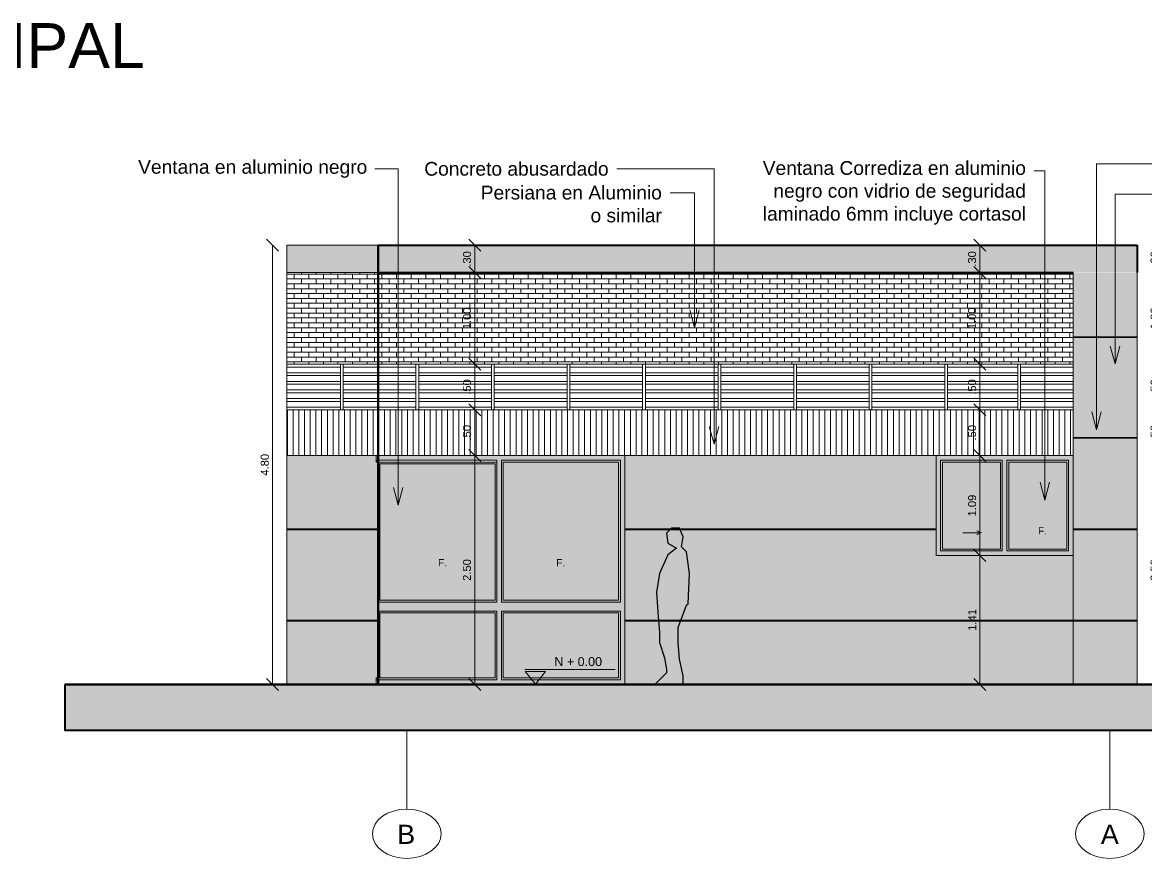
# Model space of a CAD drawing. Header units: metres. Extents: x 98211 to 98447, y 101204 to 101327.
# Drawn here: x 98428.15 to 98440.44, y 101306.6 to 101315.74 of the extents above; entities that cross this region are included whole.
import ezdxf
from ezdxf import colors
from ezdxf.entities.mleader import LeaderData, LeaderLine
from ezdxf.enums import TextEntityAlignment as Align
from ezdxf.math import Vec2, Vec3

# ---------------------------------------------------------------- set-up
doc = ezdxf.new("R2010")
doc.units = ezdxf.units.M
doc.header["$LTSCALE"] = 8
doc.header["$MEASUREMENT"] = 0
doc.header["$PDMODE"] = 1
doc.linetypes.add('DASHDOTX2', pattern=[2, 1, -0.5, 0, -0.5])
doc.layers.get('0').update_dxf_attribs({"linetype": 'CONTINUOUS', "lineweight": 9})
doc.layers.get('DEFPOINTS').update_dxf_attribs({"linetype": 'CONTINUOUS'})
for name, color, linetype, lineweight in [('A-PLAN-ACHU1', 105, 'CONTINUOUS', 9), ('A-PUER', 36, 'CONTINUOUS', 13), ('A-VENT', 1, 'CONTINUOUS', 15), ('A_ACHURADADOS', 9, 'CONTINUOUS', 0), ('A_CARP-MAD', 46, 'CONTINUOUS', 18), ('A_EJES', 75, 'DASHDOTX2', 5), ('A_MURO-ACHU', 254, 'CONTINUOUS', 0), ('A_PLAN-1', 7, 'CONTINUOUS', 60), ('A_PLAN-3', 51, 'CONTINUOUS', 40), ('A_PLAN-5', 100, 'CONTINUOUS', 20), ('A_PLAN-8', 8, 'CONTINUOUS', 13), ('A_TEXT-DIM', 54, 'CONTINUOUS', 13), ('A_TEXT-IDEN', 5, 'CONTINUOUS', 18), ('A_TEXT-NIVL', 54, 'CONTINUOUS', 20), ('A_TEXT-NOTA', 53, 'CONTINUOUS', 20), ('A_TEXT-SIMB', 195, 'CONTINUOUS', 20), ('A_TEXT-TITL', 6, 'CONTINUOUS', 20), ('A_VENT', 124, 'CONTINUOUS', 18), ('A_ZONA INTERVENCIÓN', 10, 'CONTINUOUS', 60)]:
    doc.layers.add(name, color=color, linetype=linetype, lineweight=lineweight)
doc.layers.add('ALZADOS$0$personas', color=7, linetype='CONTINUOUS')
doc.layers.add('ALZADOS$0$tr-blanco', color=7, linetype='CONTINUOUS')
doc.styles.add('ARIAL', font='arial.ttf')
doc.styles.add('DIM', font='arial.ttf')
doc.dimstyles.new('BAN_REP_1-50-2', dxfattribs={"dimtxt": 0.0875, "dimasz": 0.1313, "dimexe": 0.15, "dimexo": 0.03, "dimgap": 0.04, "dimtad": 1, "dimzin": 4, "dimdsep": 46, "dimtxsty": 'ARIAL', "dimblk": 'OBLIQUE', "dimcen": 0.075, "dimse1": 1, "dimse2": 1, "dimclrd": 256, "dimclre": 256, "dimclrt": 256, "dimadec": 0, "dimazin": 0, "dimtfac": 1, "dimtix": 1, "dimtofl": 0, "dimtmove": 1, "dimatfit": 3, "dimldrblk": 'OPEN90', "dimfxl": 1, "dimtolj": 1, "dimtzin": 0, "dimlwd": -1, "dimlwe": -1, "dimarcsym": 0})

# ---------------------------------------------------------------- blocks, each defined once
blk = doc.blocks.new('EJE')
at = {"layer": 'A_TEXT-SIMB'}
blk.add_ellipse((0, 0), major_axis=(-0.625, 0), ratio=0.72, dxfattribs=at)
at = {"layer": 'A_TEXT-IDEN', "style": 'ARIAL'}
blk.add_attdef('EJE', text='', height=0.35, dxfattribs=at).set_placement((0, -0.184), align=Align.CENTER)
blk = doc.blocks.new('Ventana 03-2')
at = {"layer": 'A-PLAN-ACHU1'}
h = blk.add_hatch(color=256, dxfattribs=at)
h.dxf.hatch_style = 1
h.set_gradient(color1=(91, 91, 91), color2=(173, 173, 173), tint=1)
h.paths.add_polyline_path([(99437.005, 101761.285), (99437.005, 101759.735), (99438.305, 101759.735), (99438.305, 101761.285)])
h.paths.add_polyline_path([(99437.025, 101761.265), (99438.285, 101761.265), (99438.285, 101759.755), (99437.025, 101759.755)], flags=16)
h = blk.add_hatch(color=256, dxfattribs=at)
h.dxf.hatch_style = 1
h.set_gradient(color1=(91, 91, 91), color2=(173, 173, 173), tint=1)
h.paths.add_polyline_path([(99435.655, 101761.265), (99435.655, 101759.735), (99436.955, 101759.735), (99436.955, 101761.265)])
h.paths.add_polyline_path([(99435.675, 101761.245), (99436.935, 101761.245), (99436.935, 101759.755), (99435.675, 101759.755)], flags=16)
at = {"layer": 'A-PLAN-ACHU1', "true_color": 0x53c6c6, "transparency": 33554610}
h = blk.add_hatch(color=133, dxfattribs=at)
h.dxf.hatch_style = 1
h.set_gradient(color1=(158, 231, 255), tint=1)
h.paths.add_polyline_path([(99435.675, 101761.245), (99435.675, 101759.755), (99436.935, 101759.755), (99436.935, 101761.245)])
h = blk.add_hatch(color=133, dxfattribs=at)
h.dxf.hatch_style = 1
h.set_gradient(color1=(158, 231, 255), rotation=180, tint=1)
h.paths.add_polyline_path([(99438.285, 101761.265), (99437.025, 101761.265), (99437.025, 101759.755), (99438.285, 101759.755)])
at = {"layer": 'A-PLAN-ACHU1'}
h = blk.add_hatch(color=256, dxfattribs=at)
h.dxf.hatch_style = 1
h.set_gradient(color1=(91, 91, 91), color2=(173, 173, 173), tint=1)
h.paths.add_polyline_path([(99435.655, 101759.635), (99435.655, 101758.885), (99436.955, 101758.885), (99436.955, 101759.635)])
h.paths.add_polyline_path([(99435.675, 101759.615), (99436.935, 101759.615), (99436.935, 101758.905), (99435.675, 101758.905)], flags=16)
at = {"layer": 'A-PLAN-ACHU1', "true_color": 0x53c6c6, "transparency": 33554610}
h = blk.add_hatch(color=133, dxfattribs=at)
h.dxf.hatch_style = 1
h.set_gradient(color1=(158, 231, 255), tint=1)
h.paths.add_polyline_path([(99436.935, 101759.615), (99435.675, 101759.615), (99435.675, 101758.905), (99436.935, 101758.905)])
at = {"layer": 'A-PLAN-ACHU1'}
h = blk.add_hatch(color=256, dxfattribs=at)
h.dxf.hatch_style = 1
h.set_gradient(color1=(91, 91, 91), color2=(173, 173, 173), tint=1)
h.paths.add_polyline_path([(99437.005, 101759.635), (99437.005, 101758.885), (99438.305, 101758.885), (99438.305, 101759.635)])
h.paths.add_polyline_path([(99437.025, 101759.615), (99438.285, 101759.615), (99438.285, 101758.905), (99437.025, 101758.905)], flags=16)
at = {"layer": 'A-PLAN-ACHU1', "true_color": 0x53c6c6, "transparency": 33554610}
h = blk.add_hatch(color=133, dxfattribs=at)
h.dxf.hatch_style = 1
h.set_gradient(color1=(158, 231, 255), rotation=180, tint=1)
h.paths.add_polyline_path([(99437.025, 101759.615), (99437.025, 101758.905), (99438.285, 101758.905), (99438.285, 101759.615)])
at = {"layer": 'A-PUER', "transparency": 33554687}
h = blk.add_hatch(color=256, dxfattribs=at)
h.dxf.hatch_style = 1
h.set_gradient(color1=(91, 91, 91), color2=(214, 214, 214), rotation=199.8707, tint=1, name='CURVED')
h.paths.add_polyline_path([(99436.955, 101759.635), (99436.955, 101758.885), (99435.655, 101758.885), (99435.635, 101758.885), (99435.635, 101758.835), (99438.355, 101758.835), (99438.355, 101761.335), (99435.635, 101761.335), (99435.635, 101761.285), (99436.955, 101761.285), (99436.955, 101759.735), (99435.655, 101759.735), (99435.655, 101759.635)])
h.paths.add_polyline_path([(99437.005, 101759.635), (99438.305, 101759.635), (99438.305, 101758.885), (99437.005, 101758.885)], flags=16)
h.paths.add_polyline_path([(99437.005, 101759.735), (99437.005, 101761.285), (99438.305, 101761.285), (99438.305, 101759.735)], flags=16)
h.paths.add_polyline_path([(99437.025, 101759.615), (99438.285, 101759.615), (99438.285, 101758.905), (99437.025, 101758.905)], flags=0)
h.paths.add_polyline_path([(99437.025, 101759.755), (99437.025, 101761.265), (99438.285, 101761.265), (99438.285, 101759.755)], flags=0)
at = {"layer": 'A-VENT'}
for points in [[(99436.955, 101759.735), (99436.955, 101761.285)], [(99436.955, 101759.735), (99435.655, 101759.735), (99435.655, 101761.265), (99436.955, 101761.265)], [(99436.955, 101758.885), (99435.655, 101758.885), (99435.655, 101759.635), (99436.955, 101759.635)], [(99436.955, 101758.885), (99436.955, 101759.635)], [(99437.005, 101759.635), (99437.005, 101758.885)]]:
    blk.add_lwpolyline(points, dxfattribs=at)
for points in [[(99437.005, 101761.285), (99438.305, 101761.285), (99438.305, 101759.735), (99437.005, 101759.735)], [(99435.655, 101761.265), (99436.955, 101761.265), (99436.955, 101759.735), (99435.655, 101759.735)], [(99435.655, 101759.635), (99436.955, 101759.635), (99436.955, 101758.885), (99435.655, 101758.885)], [(99437.005, 101759.635), (99438.305, 101759.635), (99438.305, 101758.885), (99437.005, 101758.885)]]:
    blk.add_lwpolyline(points, close=True, dxfattribs=at)
at = {"layer": 'A_PLAN-8'}
for points in [[(99435.675, 101761.245), (99436.935, 101761.245), (99436.935, 101759.755), (99435.675, 101759.755)], [(99437.025, 101761.265), (99438.285, 101761.265), (99438.285, 101759.755), (99437.025, 101759.755)], [(99435.675, 101759.615), (99436.935, 101759.615), (99436.935, 101758.905), (99435.675, 101758.905)], [(99437.025, 101759.615), (99438.285, 101759.615), (99438.285, 101758.905), (99437.025, 101758.905)]]:
    blk.add_lwpolyline(points, close=True, dxfattribs=at)
at = {"layer": 'A_VENT'}
for p, q in [((99438.355, 101761.335), (99435.635, 101761.335)), ((99435.635, 101761.265), (99435.635, 101761.335)), ((99436.955, 101761.285), (99435.635, 101761.285)), ((99438.355, 101761.335), (99438.355, 101758.835)), ((99435.655, 101761.265), (99435.635, 101761.265)), ((99435.655, 101761.265), (99435.655, 101758.905)), ((99435.655, 101759.735), (99436.955, 101759.735)), ((99437.005, 101759.735), (99438.305, 101759.735)), ((99435.655, 101759.635), (99436.955, 101759.635)), ((99438.305, 101759.635), (99438.305, 101758.885)), ((99435.655, 101758.905), (99435.635, 101758.905)), ((99435.635, 101758.905), (99435.635, 101758.835)), ((99436.955, 101758.885), (99435.635, 101758.885)), ((99438.355, 101758.835), (99435.635, 101758.835)), ((99438.305, 101758.885), (99437.005, 101758.885))]:
    blk.add_line(p, q, dxfattribs=at)
at = {"layer": 'A_TEXT-DIM', "color": 1, "char_height": 0.08, "width": 18.16291, "attachment_point": 1, "style": 'DIM'}
for insert in [(99436.311, 101760.204), (99437.603, 101760.204)]:
    blk.add_mtext('F.', dxfattribs=dict(at, insert=insert))
blk = doc.blocks.new('Ventana 09')
at = {"layer": 'A-PLAN-ACHU1'}
h = blk.add_hatch(color=256, dxfattribs=at)
h.dxf.hatch_style = 1
h.set_gradient(color1=(91, 91, 91), color2=(173, 173, 173), tint=1)
h.paths.add_polyline_path([(99448.307, 101756.384), (99448.307, 101755.392), (99448.982, 101755.392), (99448.982, 101756.384)])
h.paths.add_polyline_path([(99448.962, 101756.364), (99448.962, 101755.412), (99448.327, 101755.412), (99448.327, 101756.364)], flags=16)
at = {"layer": 'A-PLAN-ACHU1', "true_color": 0x53c6c6, "transparency": 33554610}
h = blk.add_hatch(color=133, dxfattribs=at)
h.dxf.hatch_style = 1
h.set_gradient(color1=(158, 231, 255), tint=1)
h.paths.add_polyline_path([(99448.327, 101755.412), (99448.962, 101755.412), (99448.962, 101756.364), (99448.327, 101756.364)])
at = {"layer": 'A-PLAN-ACHU1'}
h = blk.add_hatch(color=256, dxfattribs=at)
h.dxf.hatch_style = 1
h.set_gradient(color1=(91, 91, 91), color2=(173, 173, 173), tint=1)
h.paths.add_polyline_path([(99449.032, 101756.384), (99449.032, 101755.392), (99449.707, 101755.392), (99449.707, 101756.384)])
h.paths.add_polyline_path([(99449.687, 101756.364), (99449.687, 101755.412), (99449.052, 101755.412), (99449.052, 101756.364)], flags=16)
at = {"layer": 'A-PLAN-ACHU1', "true_color": 0x53c6c6, "transparency": 33554610}
h = blk.add_hatch(color=133, dxfattribs=at)
h.dxf.hatch_style = 1
h.set_gradient(color1=(158, 231, 255), rotation=180, tint=1)
h.paths.add_polyline_path([(99449.052, 101755.412), (99449.687, 101755.412), (99449.687, 101756.364), (99449.052, 101756.364)])
at = {"layer": 'A-PUER', "transparency": 33554687}
h = blk.add_hatch(color=256, dxfattribs=at)
h.dxf.hatch_style = 1
h.set_gradient(color1=(91, 91, 91), color2=(214, 214, 214), rotation=199.8707, tint=1, name='CURVED')
h.paths.add_polyline_path([(99448.257, 101756.434), (99448.257, 101755.342), (99449.757, 101755.342), (99449.757, 101756.434)])
h.paths.add_polyline_path([(99449.032, 101756.384), (99449.707, 101756.384), (99449.707, 101755.392), (99449.032, 101755.392)], flags=16)
h.paths.add_polyline_path([(99448.982, 101756.384), (99448.982, 101755.392), (99448.307, 101755.392), (99448.307, 101756.384)], flags=16)
h.paths.add_polyline_path([(99449.052, 101756.364), (99449.687, 101756.364), (99449.687, 101755.412), (99449.052, 101755.412)], flags=0)
h.paths.add_polyline_path([(99448.962, 101756.364), (99448.962, 101755.412), (99448.327, 101755.412), (99448.327, 101756.364)], flags=0)
at = {"layer": 'A-VENT'}
for points in [[(99448.257, 101756.434), (99449.757, 101756.434), (99449.757, 101755.342), (99448.257, 101755.342)], [(99448.982, 101756.384), (99448.982, 101755.392), (99448.307, 101755.392), (99448.307, 101756.384)], [(99449.032, 101755.392), (99449.032, 101756.384), (99449.707, 101756.384), (99449.707, 101755.392)]]:
    blk.add_lwpolyline(points, close=True, dxfattribs=at)
at = {"layer": 'A-VENT', "const_width": 0.00916}
blk.add_lwpolyline([(99448.548, 101755.591), (99448.747, 101755.591), (99448.701, 101755.569), (99448.747, 101755.591), (99448.701, 101755.614)], dxfattribs=at)
at = {"layer": 'A_PLAN-8'}
for points in [[(99448.962, 101756.364), (99448.962, 101755.412), (99448.327, 101755.412), (99448.327, 101756.364)], [(99449.052, 101755.412), (99449.052, 101756.364), (99449.687, 101756.364), (99449.687, 101755.412)]]:
    blk.add_lwpolyline(points, close=True, dxfattribs=at)
at = {"layer": 'A_TEXT-DIM', "color": 1, "insert": (99449.372, 101755.652), "char_height": 0.08, "width": 18.16291, "attachment_point": 1, "style": 'DIM'}
blk.add_mtext('F.', dxfattribs=at)
blk = doc.blocks.new('_Open30')
at = {"color": 0, "linetype": 'ByBlock', "lineweight": -2}
for p, q in [((-1, 0.268), (0, 0)), ((0, 0), (-1, -0.268)), ((0, 0), (-1, 0))]:
    blk.add_line(p, q, dxfattribs=at)
blk = doc.blocks.new('NIVEL ARQUITECTONICO')
at = {"layer": 'A_TEXT-NIVL'}
blk.add_line((-0.88, 0), (0, 0), dxfattribs=at)
blk.add_lwpolyline([(-0.776, -0.146), (-0.678, -0.021), (-0.878, -0.021)], close=True, dxfattribs=at)
at = {"layer": 'A_TEXT-NOTA', "linetype": 'Continuous', "style": 'ARIAL'}
blk.add_attdef('Q', (-0.592, 0.032), '', height=0.0875, dxfattribs=at)
blk = doc.blocks.new('ALZADOS$0$05')
at = {"layer": 'ALZADOS$0$tr-blanco'}
blk.add_hatch(color=256, dxfattribs=at).paths.add_polyline_path([(0.133, 1.798), (0.191, 1.74), (0.174, 1.624), (0.075, 1.566), (0.174, 1.491), (0.273, 1.276), (0.307, 1.061), (0.29, 0.829), (0.273, 0.597), (0.273, 0.481), (0.215, 0.307), (0.191, 0.174), (0.191, 0.133), (0.249, 0.075), (0.326, 0), (0, 0), (0, 0.099), (0.041, 0.29), (0.058, 0.481), (0.058, 0.655), (-0.041, 0.911), (-0.058, 0.928), (-0.075, 1.276), (-0.041, 1.525), (0.017, 1.583), (0, 1.699), (0.041, 1.798)])
for p, q in [((0, 1.699), (0.041, 1.798)), ((0.017, 1.583), (0, 1.699)), ((0.041, 1.798), (0.133, 1.798)), ((0.133, 1.798), (0.191, 1.74)), ((0.191, 1.74), (0.174, 1.624)), ((-0.041, 1.525), (0.017, 1.583)), ((0.174, 1.624), (0.075, 1.566)), ((0.075, 1.566), (0.174, 1.491)), ((-0.075, 1.276), (-0.041, 1.525)), ((0.174, 1.491), (0.273, 1.276)), ((-0.058, 0.928), (-0.075, 1.276)), ((0.273, 1.276), (0.307, 1.061)), ((0.307, 1.061), (0.29, 0.829)), ((-0.041, 0.911), (-0.058, 0.928)), ((0.058, 0.655), (-0.041, 0.911)), ((0.29, 0.829), (0.273, 0.597)), ((0.058, 0.481), (0.058, 0.655)), ((0.273, 0.597), (0.273, 0.481)), ((0.041, 0.29), (0.058, 0.481)), ((0.273, 0.481), (0.215, 0.307)), ((0, 0.099), (0.041, 0.29)), ((0.215, 0.307), (0.191, 0.174)), ((0.191, 0.174), (0.191, 0.133)), ((0.191, 0.133), (0.249, 0.075)), ((0, 0), (0, 0.099)), ((0, 0), (0.326, 0)), ((0.249, 0.075), (0.326, 0))]:
    blk.add_line(p, q)
blk = doc.blocks.new('_Oblique')
at = {"color": 0, "linetype": 'ByBlock', "lineweight": -2}
blk.add_line((-0.5, -0.5), (0.5, 0.5), dxfattribs=at)
blk = doc.blocks.new('*D217')
at = {"layer": 'A_TEXT-DIM', "transparency": 16777216}
blk.add_line((98440.614, 101308.501), (98440.614, 101311.001), dxfattribs=at)
at = {"layer": 'DEFPOINTS', "color": 0, "transparency": 16777216}
for p in [(98440.339, 101311.001), (98440.614, 101311.001), (98440.339, 101308.501)]:
    blk.add_point(p, dxfattribs=at)
at = {"layer": 'A_TEXT-DIM', "transparency": 16777216, "xscale": 0.1313, "yscale": 0.1313, "zscale": 0.1313}
for p, rotation in [((98440.614, 101311.001), 90), ((98440.614, 101308.501), 270)]:
    blk.add_blockref('_Oblique', p, dxfattribs=dict(at, rotation=rotation))
at = {"layer": 'A_TEXT-DIM', "transparency": 16777216, "insert": (98440.529, 101309.751), "char_height": 0.0875, "attachment_point": 5, "rotation": 90, "style": 'ARIAL'}
blk.add_mtext('\\A1;2.50', dxfattribs=at)
blk = doc.blocks.new('_Open90')
at = {"color": 0, "linetype": 'ByBlock', "lineweight": -2}
for p, q in [((0, 0), (-1, 0)), ((-0.5, 0.5), (0, 0)), ((0, 0), (-0.5, -0.5))]:
    blk.add_line(p, q, dxfattribs=at)
blk = doc.blocks.new('*D218')
at = {"layer": 'A_TEXT-DIM', "transparency": 16777216}
blk.add_line((98440.614, 101311.001), (98440.614, 101311.501), dxfattribs=at)
at = {"layer": 'DEFPOINTS', "color": 0, "transparency": 16777216}
for p in [(98440.329, 101311.501, -1193.422), (98440.614, 101311.501), (98440.339, 101311.001)]:
    blk.add_point(p, dxfattribs=at)
at = {"layer": 'A_TEXT-DIM', "transparency": 16777216, "xscale": 0.1313, "yscale": 0.1313, "zscale": 0.1313}
for p, rotation in [((98440.614, 101311.501), 90), ((98440.614, 101311.001), 270)]:
    blk.add_blockref('_Oblique', p, dxfattribs=dict(at, rotation=rotation))
at = {"layer": 'A_TEXT-DIM', "transparency": 16777216, "insert": (98440.529, 101311.251), "char_height": 0.0875, "attachment_point": 5, "rotation": 90, "style": 'ARIAL'}
blk.add_mtext('\\A1;.50', dxfattribs=at)
blk = doc.blocks.new('*D219')
at = {"layer": 'A_TEXT-DIM', "transparency": 16777216}
blk.add_line((98440.614, 101311.501), (98440.614, 101312.001), dxfattribs=at)
at = {"layer": 'DEFPOINTS', "color": 0, "transparency": 16777216}
for p in [(98440.329, 101312.001, -1193.422), (98440.614, 101312.001), (98440.329, 101311.501, -1193.422)]:
    blk.add_point(p, dxfattribs=at)
at = {"layer": 'A_TEXT-DIM', "transparency": 16777216, "xscale": 0.1313, "yscale": 0.1313, "zscale": 0.1313}
for p, rotation in [((98440.614, 101312.001), 90), ((98440.614, 101311.501), 270)]:
    blk.add_blockref('_Oblique', p, dxfattribs=dict(at, rotation=rotation))
at = {"layer": 'A_TEXT-DIM', "transparency": 16777216, "insert": (98440.529, 101311.751), "char_height": 0.0875, "attachment_point": 5, "rotation": 90, "style": 'ARIAL'}
blk.add_mtext('\\A1;.50', dxfattribs=at)
blk = doc.blocks.new('*D220')
at = {"layer": 'A_TEXT-DIM', "transparency": 16777216}
blk.add_line((98440.614, 101312.001), (98440.614, 101313.001), dxfattribs=at)
at = {"layer": 'DEFPOINTS', "color": 0, "transparency": 16777216}
for p in [(98440.329, 101313.001), (98440.614, 101313.001), (98440.329, 101312.001, -1193.422)]:
    blk.add_point(p, dxfattribs=at)
at = {"layer": 'A_TEXT-DIM', "transparency": 16777216, "xscale": 0.1313, "yscale": 0.1313, "zscale": 0.1313}
for p, rotation in [((98440.614, 101313.001), 90), ((98440.614, 101312.001), 270)]:
    blk.add_blockref('_Oblique', p, dxfattribs=dict(at, rotation=rotation))
at = {"layer": 'A_TEXT-DIM', "transparency": 16777216, "insert": (98440.529, 101312.501), "char_height": 0.0875, "attachment_point": 5, "rotation": 90, "style": 'ARIAL'}
blk.add_mtext('\\A1;1.00', dxfattribs=at)
blk = doc.blocks.new('*D221')
at = {"layer": 'A_TEXT-DIM', "transparency": 16777216}
blk.add_line((98440.822, 101308.501), (98440.822, 101313.301), dxfattribs=at)
at = {"layer": 'DEFPOINTS', "color": 0, "transparency": 16777216}
for p in [(98440.822, 101313.301), (98441.329, 101313.301, -1193.422), (98440.339, 101308.501)]:
    blk.add_point(p, dxfattribs=at)
at = {"layer": 'A_TEXT-DIM', "transparency": 16777216, "xscale": 0.1313, "yscale": 0.1313, "zscale": 0.1313}
for p, rotation in [((98440.822, 101313.301), 90), ((98440.822, 101308.501), 270)]:
    blk.add_blockref('_Oblique', p, dxfattribs=dict(at, rotation=rotation))
at = {"layer": 'A_TEXT-DIM', "transparency": 16777216, "insert": (98440.737, 101310.901), "char_height": 0.0875, "attachment_point": 5, "rotation": 90, "style": 'ARIAL'}
blk.add_mtext('\\A1;4.80', dxfattribs=at)
blk = doc.blocks.new('*D222')
at = {"layer": 'A_TEXT-DIM', "transparency": 16777216}
blk.add_line((98440.614, 101313.001), (98440.614, 101313.301), dxfattribs=at)
at = {"layer": 'DEFPOINTS', "color": 0, "transparency": 16777216}
for p in [(98440.614, 101313.301), (98441.329, 101313.301, -1193.422), (98440.329, 101313.001)]:
    blk.add_point(p, dxfattribs=at)
at = {"layer": 'A_TEXT-DIM', "transparency": 16777216, "xscale": 0.1313, "yscale": 0.1313, "zscale": 0.1313}
for p, rotation in [((98440.614, 101313.301), 90), ((98440.614, 101313.001), 270)]:
    blk.add_blockref('_Oblique', p, dxfattribs=dict(at, rotation=rotation))
at = {"layer": 'A_TEXT-DIM', "transparency": 16777216, "insert": (98440.529, 101313.151), "char_height": 0.0875, "attachment_point": 5, "rotation": 90, "style": 'ARIAL'}
blk.add_mtext('\\A1;.30', dxfattribs=at)
blk = doc.blocks.new('*D236')
at = {"layer": 'A_TEXT-DIM', "transparency": 16777216}
blk.add_line((98430.885, 101308.501), (98430.885, 101313.301), dxfattribs=at)
at = {"layer": 'DEFPOINTS', "color": 0, "transparency": 16777216}
for p in [(98430.885, 101313.301), (98431.042, 101313.301), (98431.042, 101308.501)]:
    blk.add_point(p, dxfattribs=at)
at = {"layer": 'A_TEXT-DIM', "transparency": 16777216, "xscale": 0.1313, "yscale": 0.1313, "zscale": 0.1313}
for p, rotation in [((98430.885, 101313.301), 90), ((98430.885, 101308.501), 270)]:
    blk.add_blockref('_Oblique', p, dxfattribs=dict(at, rotation=rotation))
at = {"layer": 'A_TEXT-DIM', "transparency": 16777216, "insert": (98430.801, 101310.901), "char_height": 0.0875, "attachment_point": 5, "rotation": 90, "style": 'ARIAL'}
blk.add_mtext('\\A1;4.80', dxfattribs=at)
blk = doc.blocks.new('*D237')
at = {"layer": 'A_TEXT-DIM', "transparency": 16777216}
blk.add_line((98433.097, 101308.501), (98433.097, 101311.001), dxfattribs=at)
at = {"layer": 'DEFPOINTS', "color": 0, "transparency": 16777216}
for p in [(98433.097, 101311.001), (98433.379, 101311.001), (98433.379, 101308.501)]:
    blk.add_point(p, dxfattribs=at)
at = {"layer": 'A_TEXT-DIM', "transparency": 16777216, "xscale": 0.1313, "yscale": 0.1313, "zscale": 0.1313}
for p, rotation in [((98433.097, 101311.001), 90), ((98433.097, 101308.501), 270)]:
    blk.add_blockref('_Oblique', p, dxfattribs=dict(at, rotation=rotation))
at = {"layer": 'A_TEXT-DIM', "transparency": 16777216, "insert": (98433.012, 101309.751), "char_height": 0.0875, "attachment_point": 5, "rotation": 90, "style": 'ARIAL'}
blk.add_mtext('\\A1;2.50', dxfattribs=at)
blk = doc.blocks.new('*D238')
at = {"layer": 'A_TEXT-DIM', "transparency": 16777216}
blk.add_line((98433.097, 101311.001), (98433.097, 101311.501), dxfattribs=at)
at = {"layer": 'DEFPOINTS', "color": 0, "transparency": 16777216}
for p in [(98433.097, 101311.501), (98433.097, 101311.501), (98433.379, 101311.001)]:
    blk.add_point(p, dxfattribs=at)
at = {"layer": 'A_TEXT-DIM', "transparency": 16777216, "xscale": 0.1313, "yscale": 0.1313, "zscale": 0.1313}
for p, rotation in [((98433.097, 101311.501), 90), ((98433.097, 101311.001), 270)]:
    blk.add_blockref('_Oblique', p, dxfattribs=dict(at, rotation=rotation))
at = {"layer": 'A_TEXT-DIM', "transparency": 16777216, "insert": (98433.012, 101311.251), "char_height": 0.0875, "attachment_point": 5, "rotation": 90, "style": 'ARIAL'}
blk.add_mtext('\\A1;.50', dxfattribs=at)
blk = doc.blocks.new('*D239')
at = {"layer": 'A_TEXT-DIM', "transparency": 16777216}
blk.add_line((98433.097, 101311.501), (98433.097, 101312.001), dxfattribs=at)
at = {"layer": 'DEFPOINTS', "color": 0, "transparency": 16777216}
for p in [(98433.097, 101312.001), (98433.097, 101312.001), (98433.097, 101311.501)]:
    blk.add_point(p, dxfattribs=at)
at = {"layer": 'A_TEXT-DIM', "transparency": 16777216, "xscale": 0.1313, "yscale": 0.1313, "zscale": 0.1313}
for p, rotation in [((98433.097, 101312.001), 90), ((98433.097, 101311.501), 270)]:
    blk.add_blockref('_Oblique', p, dxfattribs=dict(at, rotation=rotation))
at = {"layer": 'A_TEXT-DIM', "transparency": 16777216, "insert": (98433.012, 101311.751), "char_height": 0.0875, "attachment_point": 5, "rotation": 90, "style": 'ARIAL'}
blk.add_mtext('\\A1;.50', dxfattribs=at)
blk = doc.blocks.new('*D240')
at = {"layer": 'A_TEXT-DIM', "transparency": 16777216}
blk.add_line((98433.097, 101312.001), (98433.097, 101313.001), dxfattribs=at)
at = {"layer": 'DEFPOINTS', "color": 0, "transparency": 16777216}
for p in [(98433.097, 101313.001), (98433.097, 101313.001), (98433.097, 101312.001)]:
    blk.add_point(p, dxfattribs=at)
at = {"layer": 'A_TEXT-DIM', "transparency": 16777216, "xscale": 0.1313, "yscale": 0.1313, "zscale": 0.1313}
for p, rotation in [((98433.097, 101313.001), 90), ((98433.097, 101312.001), 270)]:
    blk.add_blockref('_Oblique', p, dxfattribs=dict(at, rotation=rotation))
at = {"layer": 'A_TEXT-DIM', "transparency": 16777216, "insert": (98433.012, 101312.501), "char_height": 0.0875, "attachment_point": 5, "rotation": 90, "style": 'ARIAL'}
blk.add_mtext('\\A1;1.00', dxfattribs=at)
blk = doc.blocks.new('*D241')
at = {"layer": 'A_TEXT-DIM', "transparency": 16777216}
blk.add_line((98433.097, 101313.001), (98433.097, 101313.301), dxfattribs=at)
at = {"layer": 'DEFPOINTS', "color": 0, "transparency": 16777216}
for p in [(98433.097, 101313.301), (98433.097, 101313.301), (98433.097, 101313.001)]:
    blk.add_point(p, dxfattribs=at)
at = {"layer": 'A_TEXT-DIM', "transparency": 16777216, "xscale": 0.1313, "yscale": 0.1313, "zscale": 0.1313}
for p, rotation in [((98433.097, 101313.301), 90), ((98433.097, 101313.001), 270)]:
    blk.add_blockref('_Oblique', p, dxfattribs=dict(at, rotation=rotation))
at = {"layer": 'A_TEXT-DIM', "transparency": 16777216, "insert": (98433.012, 101313.151), "char_height": 0.0875, "attachment_point": 5, "rotation": 90, "style": 'ARIAL'}
blk.add_mtext('\\A1;.30', dxfattribs=at)
blk = doc.blocks.new('*D242')
at = {"layer": 'A_TEXT-DIM', "transparency": 16777216}
blk.add_line((98438.619, 101313.301), (98438.619, 101313.001), dxfattribs=at)
at = {"layer": 'DEFPOINTS', "color": 0, "transparency": 16777216}
for p in [(98440.339, 101313.301), (98438.619, 101313.001), (98439.639, 101313.001)]:
    blk.add_point(p, dxfattribs=at)
at = {"layer": 'A_TEXT-DIM', "transparency": 16777216, "xscale": 0.1313, "yscale": 0.1313, "zscale": 0.1313}
for p, rotation in [((98438.619, 101313.301), 90), ((98438.619, 101313.001), 270)]:
    blk.add_blockref('_Oblique', p, dxfattribs=dict(at, rotation=rotation))
at = {"layer": 'A_TEXT-DIM', "transparency": 16777216, "insert": (98438.534, 101313.151), "char_height": 0.0875, "attachment_point": 5, "rotation": 90, "style": 'ARIAL'}
blk.add_mtext('\\A1;.30', dxfattribs=at)
blk = doc.blocks.new('*D243')
at = {"layer": 'A_TEXT-DIM', "transparency": 16777216}
blk.add_line((98438.619, 101313.001), (98438.619, 101312.001), dxfattribs=at)
at = {"layer": 'DEFPOINTS', "color": 0, "transparency": 16777216}
for p in [(98439.639, 101313.001), (98438.619, 101312.001), (98438.619, 101312.001)]:
    blk.add_point(p, dxfattribs=at)
at = {"layer": 'A_TEXT-DIM', "transparency": 16777216, "xscale": 0.1313, "yscale": 0.1313, "zscale": 0.1313}
for p, rotation in [((98438.619, 101313.001), 90), ((98438.619, 101312.001), 270)]:
    blk.add_blockref('_Oblique', p, dxfattribs=dict(at, rotation=rotation))
at = {"layer": 'A_TEXT-DIM', "transparency": 16777216, "insert": (98438.534, 101312.501), "char_height": 0.0875, "attachment_point": 5, "rotation": 90, "style": 'ARIAL'}
blk.add_mtext('\\A1;1.00', dxfattribs=at)
blk = doc.blocks.new('*D244')
at = {"layer": 'A_TEXT-DIM', "transparency": 16777216}
blk.add_line((98438.619, 101312.001), (98438.619, 101311.501), dxfattribs=at)
at = {"layer": 'DEFPOINTS', "color": 0, "transparency": 16777216}
for p in [(98438.619, 101312.001), (98438.619, 101311.501), (98438.619, 101311.501)]:
    blk.add_point(p, dxfattribs=at)
at = {"layer": 'A_TEXT-DIM', "transparency": 16777216, "xscale": 0.1313, "yscale": 0.1313, "zscale": 0.1313}
for p, rotation in [((98438.619, 101312.001), 90), ((98438.619, 101311.501), 270)]:
    blk.add_blockref('_Oblique', p, dxfattribs=dict(at, rotation=rotation))
at = {"layer": 'A_TEXT-DIM', "transparency": 16777216, "insert": (98438.534, 101311.751), "char_height": 0.0875, "attachment_point": 5, "rotation": 90, "style": 'ARIAL'}
blk.add_mtext('\\A1;.50', dxfattribs=at)
blk = doc.blocks.new('*D245')
at = {"layer": 'A_TEXT-DIM', "transparency": 16777216}
blk.add_line((98438.619, 101311.501), (98438.619, 101311.001), dxfattribs=at)
at = {"layer": 'DEFPOINTS', "color": 0, "transparency": 16777216}
for p in [(98438.619, 101311.501), (98438.619, 101311.001), (98438.619, 101311.001)]:
    blk.add_point(p, dxfattribs=at)
at = {"layer": 'A_TEXT-DIM', "transparency": 16777216, "xscale": 0.1313, "yscale": 0.1313, "zscale": 0.1313}
for p, rotation in [((98438.619, 101311.501), 90), ((98438.619, 101311.001), 270)]:
    blk.add_blockref('_Oblique', p, dxfattribs=dict(at, rotation=rotation))
at = {"layer": 'A_TEXT-DIM', "transparency": 16777216, "insert": (98438.534, 101311.251), "char_height": 0.0875, "attachment_point": 5, "rotation": 90, "style": 'ARIAL'}
blk.add_mtext('\\A1;.50', dxfattribs=at)
blk = doc.blocks.new('*D246')
at = {"layer": 'A_TEXT-DIM', "transparency": 16777216}
blk.add_line((98438.619, 101311.001), (98438.619, 101309.909), dxfattribs=at)
at = {"layer": 'DEFPOINTS', "color": 0, "transparency": 16777216}
for p in [(98438.619, 101311.001), (98438.619, 101309.909), (98438.619, 101309.909)]:
    blk.add_point(p, dxfattribs=at)
at = {"layer": 'A_TEXT-DIM', "transparency": 16777216, "xscale": 0.1313, "yscale": 0.1313, "zscale": 0.1313}
for p, rotation in [((98438.619, 101311.001), 90), ((98438.619, 101309.909), 270)]:
    blk.add_blockref('_Oblique', p, dxfattribs=dict(at, rotation=rotation))
at = {"layer": 'A_TEXT-DIM', "transparency": 16777216, "insert": (98438.534, 101310.455), "char_height": 0.0875, "attachment_point": 5, "rotation": 90, "style": 'ARIAL'}
blk.add_mtext('\\A1;1.09', dxfattribs=at)
blk = doc.blocks.new('*D247')
at = {"layer": 'A_TEXT-DIM', "transparency": 16777216}
blk.add_line((98438.619, 101309.909), (98438.619, 101308.501), dxfattribs=at)
at = {"layer": 'DEFPOINTS', "color": 0, "transparency": 16777216}
for p in [(98438.619, 101309.909), (98438.619, 101308.501), (98438.619, 101308.501)]:
    blk.add_point(p, dxfattribs=at)
at = {"layer": 'A_TEXT-DIM', "transparency": 16777216, "xscale": 0.1313, "yscale": 0.1313, "zscale": 0.1313}
for p, rotation in [((98438.619, 101309.909), 90), ((98438.619, 101308.501), 270)]:
    blk.add_blockref('_Oblique', p, dxfattribs=dict(at, rotation=rotation))
at = {"layer": 'A_TEXT-DIM', "transparency": 16777216, "insert": (98438.535, 101309.205), "char_height": 0.0875, "attachment_point": 5, "rotation": 90, "style": 'ARIAL'}
blk.add_mtext('\\A1;1.41', dxfattribs=at)

msp = doc.modelspace()

# ---------------------------------------------------------------- hatches: boundary and pattern name
at = {"layer": 'A_ACHURADADOS'}
h = msp.add_hatch(dxfattribs=at)
h.set_pattern_fill('ANSI31', color=256, scale=0.5, angle=225, style=0)
h.set_pattern_definition([(270, (98445.79792, 101337.267234), (0.0625, -2e-17), [])])
h.paths.add_polyline_path([(98439.639, 101311.501), (98439.639, 101311.001), (98431.042, 101311.001), (98431.042, 101311.501)])
at = {"layer": 'A_CARP-MAD'}
h = msp.add_hatch(dxfattribs=at)
h.set_pattern_fill('ANSI32,_O', color=256, scale=0.25, angle=135)
h.set_pattern_definition([(180, (0, 0), (-1e-17, -0.09375), []), (180, (-0.03125, 0.03125), (-1e-17, -0.09375), [])])
h.paths.add_polyline_path([(98431.629, 101312.001), (98431.042, 101312.001), (98431.042, 101311.501), (98431.629, 101311.501)])
h.paths.add_polyline_path([(98432.039, 101312.001), (98431.659, 101312.001), (98431.659, 101311.501), (98432.039, 101311.501)])
h.paths.add_polyline_path([(98432.454, 101312.001), (98432.039, 101312.001), (98432.039, 101311.501), (98432.454, 101311.501)])
h.paths.add_polyline_path([(98433.28, 101312.001), (98432.484, 101312.001), (98432.484, 101311.501), (98433.28, 101311.501)])
h.paths.add_polyline_path([(98434.106, 101312.001), (98433.31, 101312.001), (98433.31, 101311.501), (98434.106, 101311.501)])
h.paths.add_polyline_path([(98434.932, 101312.001), (98434.136, 101312.001), (98434.136, 101311.501), (98434.932, 101311.501)])
h.paths.add_polyline_path([(98435.758, 101312.001), (98434.962, 101312.001), (98434.962, 101311.501), (98435.758, 101311.501)])
h.paths.add_polyline_path([(98436.583, 101312.001), (98435.788, 101312.001), (98435.788, 101311.501), (98436.583, 101311.501)])
h.paths.add_polyline_path([(98437.409, 101312.001), (98436.613, 101312.001), (98436.613, 101311.501), (98437.409, 101311.501)])
h.paths.add_polyline_path([(98438.235, 101312.001), (98437.439, 101312.001), (98437.439, 101311.501), (98438.235, 101311.501)])
h.paths.add_polyline_path([(98439.032, 101312.001), (98438.265, 101312.001), (98438.265, 101311.501), (98439.032, 101311.501)])
h.paths.add_polyline_path([(98439.639, 101312.001), (98439.062, 101312.001), (98439.062, 101311.501), (98439.639, 101311.501)])
at = {"layer": 'A_MURO-ACHU', "true_color": 0xb8b298}
h = msp.add_hatch(color=253, dxfattribs=at)
h.dxf.hatch_style = 1
h.paths.add_polyline_path([(98432.039, 101313.301), (98431.042, 101313.301), (98431.042, 101313.001), (98432.039, 101313.001)])
h.paths.add_polyline_path([(98440.339, 101313.301), (98438.599, 101313.301), (98438.599, 101313.001), (98440.339, 101313.001)])
h.paths.add_polyline_path([(98438.599, 101313.301), (98438.139, 101313.301), (98438.139, 101313.001), (98438.599, 101313.001)])
h.paths.add_polyline_path([(98438.139, 101313.301), (98437.686, 101313.301), (98437.686, 101313.001), (98438.139, 101313.001)])
h.paths.add_polyline_path([(98437.686, 101313.301), (98432.039, 101313.301), (98432.039, 101313.001), (98437.686, 101313.001)])
h.paths.add_polyline_path([(98439.639, 101309.191), (98440.339, 101309.191), (98440.339, 101308.501), (98439.639, 101308.501)])
h.paths.add_polyline_path([(98439.639, 101310.191), (98440.339, 101310.191), (98440.339, 101309.201), (98439.639, 101309.201)])
h.paths.add_polyline_path([(98439.639, 101311.191), (98440.339, 101311.191), (98440.339, 101310.201), (98439.639, 101310.201)])
h.paths.add_polyline_path([(98439.639, 101312.291), (98440.339, 101312.291), (98440.339, 101311.201), (98439.639, 101311.201)])
h.paths.add_polyline_path([(98439.639, 101313.004), (98440.339, 101313.004), (98440.339, 101312.301), (98439.639, 101312.301)])
h = msp.add_hatch(color=253, dxfattribs=at)
h.dxf.hatch_style = 1
h.paths.add_polyline_path([(98439.639, 101309.191), (98439.639, 101309.191), (98434.739, 101309.191), (98434.739, 101308.501), (98439.639, 101308.501)])
h.paths.add_polyline_path([(98438.139, 101311.001), (98434.739, 101311.001), (98434.739, 101310.201), (98438.139, 101310.201)])
h.paths.add_polyline_path([(98432.039, 101311.001), (98431.042, 101311.001), (98431.042, 101310.201), (98432.039, 101310.201)])
h.paths.add_polyline_path([(98432.039, 101310.191), (98431.042, 101310.191), (98431.042, 101309.201), (98432.039, 101309.201)])
h.paths.add_polyline_path([(98432.039, 101309.191), (98431.042, 101309.191), (98431.042, 101308.501), (98432.039, 101308.501)])
h.paths.add_polyline_path([(98434.739, 101309.201), (98434.739, 101310.191), (98438.139, 101310.191), (98438.139, 101309.909), (98439.639, 101309.909), (98439.639, 101309.201)])
at = {"layer": 'A_PLAN-8'}
h = msp.add_hatch(dxfattribs=at)
h.set_pattern_fill('AR-BRSTD,_O', color=256, scale=0.02, angle=-0.0001)
h.set_pattern_definition([(359.99990868, (0, 0), (8.5014e-08, 0.05334), []), (89.99990868, (0, 0), (-0.079999914985, 0.053340127506), [0.05334, -0.05334])])
h.paths.add_polyline_path([(98439.639, 101313.001), (98439.639, 101312.001), (98431.042, 101312.001), (98431.042, 101313.001)])
at = {"layer": 'A_ZONA INTERVENCIÓN'}
h = msp.add_hatch(color=7, dxfattribs=at)
h.dxf.hatch_style = 1
h.paths.add_polyline_path([(98428.617, 101308.501), (98428.617, 101308.001), (98443.438, 101308.001), (98443.438, 101308.501)])

# ---------------------------------------------------------------- linework, layer by layer
for p, q in [((98432.039, 101310.201), (98431.042, 101310.201)), ((98432.039, 101310.191), (98431.042, 101310.191)), ((98432.039, 101309.201), (98431.042, 101309.201)), ((98432.039, 101309.191), (98431.042, 101309.191))]:
    msp.add_line(p, q)
at = {"layer": 'A_ACHURADADOS'}
for p, q in [((98440.339, 101312.301), (98439.639, 101312.301)), ((98440.339, 101312.291), (98439.639, 101312.291)), ((98440.339, 101311.201), (98439.639, 101311.201)), ((98440.339, 101311.191), (98439.639, 101311.191)), ((98438.139, 101310.201), (98434.739, 101310.201)), ((98438.139, 101310.191), (98434.739, 101310.191)), ((98440.339, 101310.201), (98439.639, 101310.201)), ((98440.339, 101310.191), (98439.639, 101310.191)), ((98439.639, 101309.201), (98434.739, 101309.201)), ((98440.339, 101309.201), (98439.639, 101309.201)), ((98439.639, 101309.191), (98434.739, 101309.191)), ((98440.339, 101309.191), (98439.639, 101309.191))]:
    msp.add_line(p, q, dxfattribs=at)
at = {"layer": 'A_CARP-MAD'}
for p, q in [((98431.629, 101312.001), (98431.629, 101311.501)), ((98431.659, 101312.001), (98431.659, 101311.501)), ((98432.454, 101312.001), (98432.454, 101311.501)), ((98432.484, 101312.001), (98432.484, 101311.501)), ((98433.28, 101312.001), (98433.28, 101311.501)), ((98433.31, 101312.001), (98433.31, 101311.501)), ((98434.106, 101312.001), (98434.106, 101311.501)), ((98434.136, 101312.001), (98434.136, 101311.501)), ((98434.932, 101312.001), (98434.932, 101311.501)), ((98434.962, 101312.001), (98434.962, 101311.501)), ((98435.758, 101312.001), (98435.758, 101311.501)), ((98435.788, 101312.001), (98435.788, 101311.501)), ((98436.583, 101312.001), (98436.583, 101311.501)), ((98436.613, 101312.001), (98436.613, 101311.501)), ((98437.409, 101312.001), (98437.409, 101311.501)), ((98437.439, 101312.001), (98437.439, 101311.501)), ((98438.235, 101312.001), (98438.235, 101311.501)), ((98438.265, 101312.001), (98438.265, 101311.501)), ((98439.032, 101312.001), (98439.032, 101311.501)), ((98439.062, 101312.001), (98439.062, 101311.501))]:
    msp.add_line(p, q, dxfattribs=at)
at = {"layer": 'A_EJES'}
for p, q in [((98432.353, 101308.001), (98432.353, 101307.138)), ((98440.039, 101308.001), (98440.039, 101307.138))]:
    msp.add_line(p, q, dxfattribs=at)
at = {"layer": 'A_PLAN-1'}
msp.add_line((98432.039, 101308.501), (98432.039, 101313.301), dxfattribs=at)
at = {"layer": 'A_PLAN-3'}
for p, q in [((98432.039, 101313.301), (98440.339, 101313.301)), ((98440.339, 101313.301), (98440.339, 101313.001)), ((98432.039, 101313.001), (98439.639, 101313.001)), ((98428.617, 101308.501), (98443.438, 101308.501)), ((98428.617, 101308.001), (98443.438, 101308.001))]:
    msp.add_line(p, q, dxfattribs=at)
msp.add_lwpolyline([(98428.617, 101308.501), (98428.617, 101308.001), (98443.438, 101308.001), (98443.438, 101308.501), (98428.617, 101308.501)], dxfattribs=at)
at = {"layer": 'A_PLAN-5'}
for p, q in [((98439.639, 101308.501), (98439.639, 101313.001)), ((98440.339, 101313.001), (98440.339, 101308.501)), ((98432.039, 101312.001), (98439.639, 101312.001)), ((98432.039, 101311.501), (98439.639, 101311.501)), ((98432.039, 101311.001), (98439.639, 101311.001))]:
    msp.add_line(p, q, dxfattribs=at)
at = {"layer": 'A_PLAN-8'}
for p, q in [((98431.042, 101313.301), (98431.042, 101308.501)), ((98432.039, 101313.301), (98431.042, 101313.301)), ((98432.039, 101313.001), (98431.042, 101313.001)), ((98432.039, 101312.001), (98431.042, 101312.001)), ((98432.039, 101311.501), (98431.042, 101311.501)), ((98432.039, 101311.001), (98431.042, 101311.001))]:
    msp.add_line(p, q, dxfattribs=at)

# ---------------------------------------------------------------- block references
at = {"color": 1, "xscale": 1.12, "yscale": 1.12, "zscale": 1.12}
msp.add_blockref('NIVEL ARQUITECTONICO', (98434.63, 101308.665), dxfattribs=at).add_auto_attribs({'Q': 'N + 0.00'})
ref = msp.add_blockref('EJE', (98432.353, 101306.868), dxfattribs=dict(xscale=-0.6, yscale=0.6, zscale=0.6))
ref.add_attrib('EJE', 'B', dxfattribs={"layer": 'A_TEXT-IDEN', "height": 0.21, "style": 'ARIAL'}).set_placement((98432.347, 101306.757), align=Align.CENTER)
ref = msp.add_blockref('EJE', (98440.039, 101306.868), dxfattribs=dict(xscale=-0.6, yscale=0.6, zscale=0.6))
ref.add_attrib('EJE', 'A', dxfattribs={"layer": 'A_TEXT-IDEN', "height": 0.21, "style": 'ARIAL'}).set_placement((98440.039, 101306.757), align=Align.CENTER)
at = {"layer": 'A_VENT'}
for name, p in [('Ventana 03-2', (-1003.616, -450.334)), ('Ventana 09', (-1010.118, -445.433))]:
    msp.add_blockref(name, p, dxfattribs=at)
at = {"layer": 'ALZADOS$0$personas', "xscale": -0.9499999999999886, "yscale": 0.9499999999999886, "zscale": 0.9499999999999886}
msp.add_blockref('ALZADOS$0$05', (98435.374, 101308.501), dxfattribs=at)

# ---------------------------------------------------------------- texts
at = {"layer": 'A_TEXT-TITL', "insert": (98418.046, 101315.728), "char_height": 0.24529, "width": 15.80658, "attachment_point": 1, "style": 'DIM'}
msp.add_mtext('\\pxqc;{\\H2x;FACHADA PRINCIPAL\\P\\H0.57143x;ESC._____ 1:75}', dxfattribs=at)

# ---------------------------------------------------------------- dimensions: what is measured, and where the dimension line sits
at = {"layer": 'A_TEXT-DIM'}
for base, p1, p2, picture, middle in [((98430.885, 101313.301), (98431.042, 101308.501), (98431.042, 101313.301), '*D236', (98430.801, 101310.901)), ((98433.097, 101313.301), (98433.097, 101313.001), (98433.097, 101313.301), '*D241', (98433.012, 101313.151)), ((98438.619, 101313.001), (98440.339, 101313.301), (98439.639, 101313.001), '*D242', (98438.534, 101313.151)), ((98440.614, 101313.301), (98440.329, 101313.001), (98441.329, 101313.301, -1193.422), '*D222', (98440.529, 101313.151)), ((98440.822, 101313.301), (98440.339, 101308.501), (98441.329, 101313.301, -1193.422), '*D221', (98440.737, 101310.901)), ((98433.097, 101313.001), (98433.097, 101312.001), (98433.097, 101313.001), '*D240', (98433.012, 101312.501)), ((98438.619, 101312.001), (98439.639, 101313.001), (98438.619, 101312.001), '*D243', (98438.534, 101312.501)), ((98440.614, 101313.001), (98440.329, 101312.001, -1193.422), (98440.329, 101313.001), '*D220', (98440.529, 101312.501)), ((98433.097, 101312.001), (98433.097, 101311.501), (98433.097, 101312.001), '*D239', (98433.012, 101311.751)), ((98438.619, 101311.501), (98438.619, 101312.001), (98438.619, 101311.501), '*D244', (98438.534, 101311.751)), ((98440.614, 101312.001), (98440.329, 101311.501, -1193.422), (98440.329, 101312.001, -1193.422), '*D219', (98440.529, 101311.751)), ((98433.097, 101311.501), (98433.379, 101311.001), (98433.097, 101311.501), '*D238', (98433.012, 101311.251)), ((98438.619, 101311.001), (98438.619, 101311.501), (98438.619, 101311.001), '*D245', (98438.534, 101311.251)), ((98440.614, 101311.501), (98440.339, 101311.001), (98440.329, 101311.501, -1193.422), '*D218', (98440.529, 101311.251)), ((98433.097, 101311.001), (98433.379, 101308.501), (98433.379, 101311.001), '*D237', (98433.012, 101309.751)), ((98438.619, 101309.909), (98438.619, 101311.001), (98438.619, 101309.909), '*D246', (98438.534, 101310.455)), ((98440.614, 101311.001), (98440.339, 101308.501), (98440.339, 101311.001), '*D217', (98440.529, 101309.751)), ((98438.619, 101308.501), (98438.619, 101309.909), (98438.619, 101308.501), '*D247', (98438.535, 101309.205))]:
    dim = msp.add_linear_dim(base=base, p1=p1, p2=p2, angle=90, dimstyle='BAN_REP_1-50-2', dxfattribs=at)
    dim.commit()
    dim.dimension.update_dxf_attribs({"geometry": picture, "text_midpoint": middle})

# ---------------------------------------------------------------- leaders
at = {"layer": 'A_TEXT-NOTA'}
ml = msp.add_multileader_mtext('Standard', dxfattribs=at)
ml.set_content('{\\fArial|b0|i0|c0|p32;Ventana en aluminio negro }', color=256, style='ARIAL')
ml.set_leader_properties(color=256, linetype='ByLayer', lineweight=-1)
ml.set_arrow_properties(name='OPEN30')
ml.build(insert=Vec2(0, 0))
ml.multileader.update_dxf_attribs({"dogleg_length": 0.78, "arrow_head_size": 0.195})
ctx = ml.context
ctx.base_point, ctx.char_height, ctx.arrow_head_size, ctx.landing_gap_size, ctx.plane_origin = Vec3(98429.327, 101314.135), 0.15, 0.195, 0.09, Vec3(98432.124, 101311.155)
notes = []
notes.append((ctx, [(1, (1, 1, 0), (98432.259, 101314.135), (-1, 0), 0.256, [(0, [(98432.259, 101310.459)], 0, [])])]))
ctx.mtext.insert, ctx.mtext.width, ctx.mtext.flow_direction = Vec3(98429.417, 101314.232), 4.31253, 5
ml = msp.add_multileader_mtext('Standard', dxfattribs=at)
ml.set_content('{\\fArial|b0|i0|c0|p32;Dilatación en fachada}', color=256, style='ARIAL')
ml.set_leader_properties(color=256, linetype='ByLayer', lineweight=-1)
ml.set_arrow_properties(name='OPEN30')
ml.build(insert=Vec2(0, 0))
ml.multileader.update_dxf_attribs({"dogleg_length": 0.78, "arrow_head_size": 0.195})
ctx = ml.context
ctx.base_point, ctx.char_height, ctx.arrow_head_size, ctx.landing_gap_size, ctx.plane_origin = Vec3(98440.934, 101314.191), 0.15, 0.195, 0.09, Vec3(98438.627, 101316.154)
notes.append((ctx, [(1, (1, 1, 0), (98439.894, 101314.191), (1, 0), 1.041, [(0, [(98439.894, 101311.283)], 0, [])])]))
ctx.mtext.insert, ctx.mtext.rotation, ctx.mtext.width, ctx.mtext.flow_direction = Vec3(98441.024, 101314.267), 6.283185, 4.31253, 5
ml = msp.add_multileader_mtext('Standard', dxfattribs=at)
ml.set_content('{\\fArial|b0|i0|c0|p32;Concreto abusardado}', color=256, style='ARIAL')
ml.set_leader_properties(color=256, linetype='ByLayer', lineweight=-1)
ml.set_arrow_properties(name='OPEN30')
ml.build(insert=Vec2(0, 0))
ml.multileader.update_dxf_attribs({"dogleg_length": 0.78, "arrow_head_size": 0.195})
ctx = ml.context
ctx.base_point, ctx.char_height, ctx.arrow_head_size, ctx.landing_gap_size, ctx.plane_origin = Vec3(98432.473, 101314.135), 0.15, 0.195, 0.09, Vec3(98435.579, 101311.155)
ctx.text_align_type = 2
notes.append((ctx, [(1, (1, 1, 0), (98435.713, 101314.135), (-1, 0), 1.063, [(0, [(98435.713, 101311.126)], 0, [])])]))
ctx.mtext.insert, ctx.mtext.width, ctx.mtext.alignment, ctx.mtext.flow_direction = Vec3(98434.56, 101314.211), 4.31253, 3, 5
ml = msp.add_multileader_mtext('Standard', dxfattribs=at)
ml.set_content('{\\fArial|b0|i0|c0|p32;\\H0.88235x;Ventana Corrediza en aluminio negro con vidrio de seguridad laminado 6mm incluye cortasol\\H1.1333x; }', color=256, style='ARIAL')
ml.set_leader_properties(color=256, linetype='ByLayer', lineweight=-1)
ml.set_arrow_properties(name='OPEN30')
ml.build(insert=Vec2(0, 0))
ml.multileader.update_dxf_attribs({"dogleg_length": 0.78, "arrow_head_size": 0.195})
ctx = ml.context
ctx.base_point, ctx.char_height, ctx.arrow_head_size, ctx.landing_gap_size, ctx.plane_origin = Vec3(98436.163, 101314.113), 0.17, 0.195, 0.09, Vec3(98439.194, 101310.254)
ctx.text_align_type = 2
notes.append((ctx, [(1, (1, 1, 0), (98439.329, 101314.113), (-1, 0), 0.117, [(0, [(98439.329, 101310.515)], 0, [])])]))
ctx.mtext.insert, ctx.mtext.width, ctx.mtext.alignment, ctx.mtext.flow_direction = Vec3(98439.122, 101314.22), 3.27372, 3, 5
ml = msp.add_multileader_mtext('Standard', dxfattribs=at)
ml.set_content('{\\fArial|b0|i0|c0|p32;Persiana en Aluminio o similar}', color=256, style='ARIAL')
ml.set_leader_properties(color=256, linetype='ByLayer', lineweight=-1)
ml.set_arrow_properties(name='OPEN30')
ml.build(insert=Vec2(0, 0))
ml.multileader.update_dxf_attribs({"dogleg_length": 0.78, "arrow_head_size": 0.195})
ctx = ml.context
ctx.base_point, ctx.char_height, ctx.arrow_head_size, ctx.landing_gap_size, ctx.plane_origin = Vec3(98433.096, 101313.875), 0.15, 0.195, 0.09, Vec3(98436.221, 101310.501)
ctx.text_align_type = 2
notes.append((ctx, [(1, (1, 1, 0), (98435.499, 101313.875), (-1, 0), 0.266, [(0, [(98435.499, 101312.4)], 0, [])])]))
ctx.mtext.insert, ctx.mtext.width, ctx.mtext.alignment, ctx.mtext.flow_direction = Vec3(98435.142, 101313.951), 1.97893, 3, 5
ml = msp.add_multileader_mtext('Standard', dxfattribs=at)
ml.set_content('{\\fArial|b0|i0|c0|p32;Pañete y pintura color Verde }', color=256, style='ARIAL')
ml.set_leader_properties(color=256, linetype='ByLayer', lineweight=-1)
ml.set_arrow_properties(name='OPEN30')
ml.build(insert=Vec2(0, 0))
ml.multileader.update_dxf_attribs({"dogleg_length": 0.78, "arrow_head_size": 0.195})
ctx = ml.context
ctx.base_point, ctx.char_height, ctx.arrow_head_size, ctx.landing_gap_size, ctx.plane_origin = Vec3(98441.026, 101313.858), 0.15, 0.195, 0.09, Vec3(98438.719, 101315.762)
notes.append((ctx, [(1, (1, 1, 0), (98440.096, 101313.858), (1, 0), 0.931, [(0, [(98440.096, 101312.003)], 0, [])])]))
ctx.mtext.insert, ctx.mtext.rotation, ctx.mtext.width, ctx.mtext.flow_direction = Vec3(98441.116, 101313.955), 6.283185, 4.31253, 5
for ctx, leaders in notes:
    for number, flags, end, landing, length, lines in leaders:
        leader = LeaderData()
        leader.index, (leader.has_last_leader_line, leader.has_dogleg_vector, leader.attachment_direction) = number, flags
        leader.last_leader_point, leader.dogleg_vector, leader.dogleg_length = Vec3(end), Vec3(landing), length
        for number, points, colour, breaks in lines:
            line = LeaderLine()
            line.index, line.vertices, line.color, line.breaks = number, Vec3.list(points), colors.encode_raw_color(colour), breaks
            leader.lines.append(line)
        ctx.leaders.append(leader)

doc.saveas('drawing.dxf')
